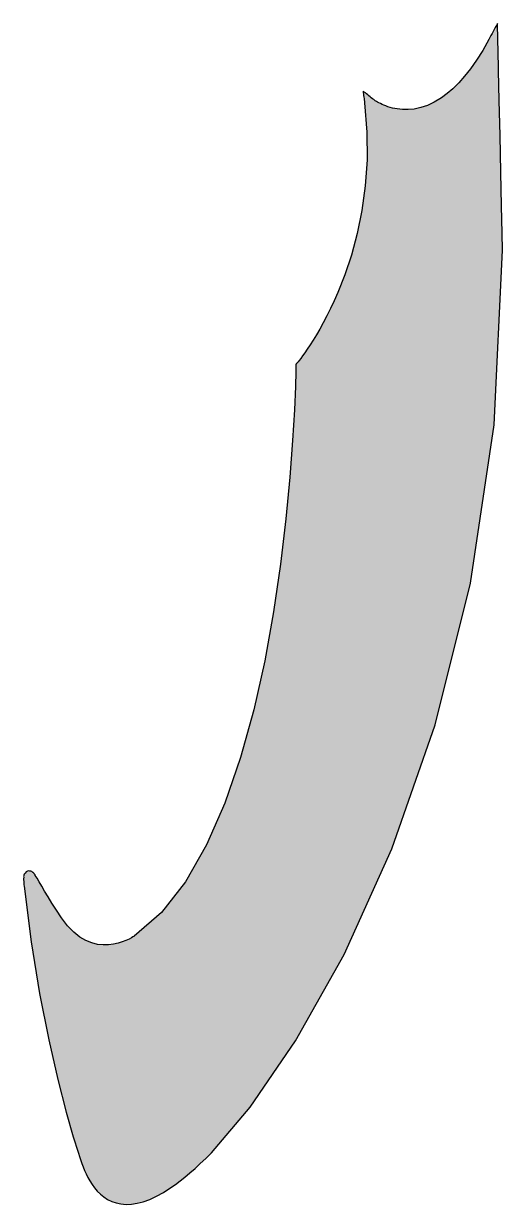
# Model space of a CAD drawing. Extents: x 12.4 to 29.9, y 4.8 to 47.9.
import ezdxf

# ---------------------------------------------------------------- set-up
doc = ezdxf.new("R2010")
doc.units = 0
doc.header["$MEASUREMENT"] = 0
doc.layers.add('HANE', color=7, linetype='CONTINUOUS')

msp = doc.modelspace()

# ---------------------------------------------------------------- hatches: boundary and pattern name
at = {"layer": 'HANE'}
h = msp.add_hatch(color=152, dxfattribs=at)
h.dxf.hatch_style = 2
h.paths.add_polyline_path([(29.751, 47.927), (29.711, 47.854), (29.672, 47.781), (29.633, 47.708), (29.593, 47.635), (29.554, 47.561), (29.514, 47.488), (29.475, 47.415), (29.435, 47.342), (29.213, 46.948), (28.99, 46.595), (28.769, 46.281), (28.55, 46.003), (28.334, 45.76), (28.121, 45.549), (27.911, 45.37), (27.707, 45.219), (27.442, 45.059), (27.188, 44.94), (26.944, 44.858), (26.711, 44.808), (26.491, 44.787), (26.283, 44.789), (26.09, 44.81), (25.91, 44.845), (25.827, 44.868), (25.747, 44.894), (25.672, 44.92), (25.601, 44.948), (25.536, 44.977), (25.475, 45.006), (25.419, 45.034), (25.369, 45.062), (25.324, 45.088), (25.285, 45.112), (25.253, 45.133), (25.226, 45.151), (25.206, 45.166), (25.191, 45.177), (25.182, 45.184), (25.179, 45.186), (25.137, 45.221), (25.094, 45.255), (25.052, 45.29), (25.01, 45.325), (24.967, 45.36), (24.925, 45.395), (24.883, 45.429), (24.84, 45.464), (24.847, 45.41), (24.853, 45.355), (24.86, 45.301), (24.866, 45.247), (24.873, 45.192), (24.879, 45.138), (24.885, 45.084), (24.892, 45.029), (24.977, 43.968), (24.983, 42.958), (24.918, 42.002), (24.795, 41.101), (24.622, 40.259), (24.411, 39.477), (24.171, 38.758), (23.912, 38.105), (23.779, 37.803), (23.646, 37.519), (23.513, 37.252), (23.382, 37.004), (23.254, 36.773), (23.131, 36.562), (23.013, 36.369), (22.903, 36.195), (22.801, 36.041), (22.708, 35.907), (22.627, 35.793), (22.558, 35.7), (22.502, 35.627), (22.461, 35.575), (22.435, 35.544), (22.427, 35.533), (22.421, 35.527), (22.416, 35.521), (22.411, 35.515), (22.406, 35.509), (22.401, 35.503), (22.396, 35.497), (22.39, 35.491), (22.385, 35.485), (22.385, 35.477), (22.385, 35.469), (22.385, 35.461), (22.385, 35.453), (22.385, 35.445), (22.385, 35.437), (22.385, 35.428), (22.385, 35.42), (22.381, 35.226), (22.365, 34.68), (22.329, 33.824), (22.265, 32.704), (22.165, 31.362), (22.021, 29.842), (21.824, 28.188), (21.567, 26.444), (21.245, 24.655), (20.845, 22.866), (20.362, 21.121), (19.788, 19.463), (19.118, 17.938), (18.346, 16.59), (17.465, 15.462), (16.468, 14.599), (16.466, 14.598), (16.464, 14.597), (16.463, 14.596), (16.461, 14.594), (16.459, 14.593), (16.457, 14.592), (16.456, 14.591), (16.454, 14.59), (16.428, 14.573), (16.37, 14.539), (16.284, 14.494), (16.173, 14.442), (16.039, 14.39), (15.886, 14.342), (15.715, 14.304), (15.532, 14.282), (15.337, 14.28), (15.134, 14.302), (14.923, 14.353), (14.707, 14.44), (14.486, 14.569), (14.263, 14.745), (14.039, 14.976), (13.817, 15.267), (13.632, 15.545), (13.468, 15.802), (13.325, 16.037), (13.199, 16.247), (13.091, 16.432), (12.999, 16.591), (12.922, 16.721), (12.858, 16.822), (12.848, 16.836), (12.839, 16.849), (12.83, 16.861), (12.821, 16.874), (12.812, 16.885), (12.802, 16.897), (12.791, 16.909), (12.779, 16.92), (12.768, 16.931), (12.75, 16.944), (12.726, 16.959), (12.696, 16.972), (12.661, 16.98), (12.62, 16.981), (12.575, 16.972), (12.525, 16.95), (12.483, 16.904), (12.456, 16.865), (12.441, 16.832), (12.434, 16.803), (12.432, 16.777), (12.433, 16.753), (12.433, 16.729), (12.43, 16.703), (12.431, 16.676), (12.432, 16.647), (12.434, 16.616), (12.436, 16.584), (12.438, 16.549), (12.442, 16.512), (12.445, 16.473), (12.449, 16.431), (12.703, 14.388), (13.011, 12.506), (13.347, 10.82), (13.683, 9.363), (13.992, 8.17), (14.247, 7.275), (14.421, 6.712), (14.485, 6.514), (14.521, 6.408), (14.56, 6.293), (14.606, 6.173), (14.657, 6.047), (14.714, 5.919), (14.779, 5.79), (14.851, 5.66), (14.932, 5.533), (15.023, 5.408), (15.125, 5.289), (15.238, 5.177), (15.364, 5.076), (15.501, 4.987), (15.651, 4.913), (15.814, 4.857), (15.99, 4.82), (16.178, 4.805), (16.376, 4.814), (16.585, 4.846), (16.806, 4.904), (17.039, 4.989), (17.284, 5.103), (17.542, 5.245), (17.814, 5.418), (17.979, 5.535), (18.15, 5.663), (18.326, 5.803), (18.508, 5.955), (18.696, 6.119), (18.889, 6.297), (19.088, 6.487), (19.293, 6.692), (20.711, 8.356), (22.372, 10.779), (24.143, 13.933), (25.889, 17.789), (27.476, 22.318), (28.768, 27.492), (29.631, 33.28), (29.931, 39.656), (29.923, 40.274), (29.904, 41.272), (29.877, 42.508), (29.847, 43.839), (29.817, 45.123), (29.792, 46.217), (29.773, 46.977), (29.767, 47.263), (29.765, 47.346), (29.763, 47.429), (29.761, 47.512), (29.759, 47.595), (29.757, 47.678), (29.755, 47.761), (29.753, 47.844)])

# ---------------------------------------------------------------- linework, layer by layer
msp.add_lwpolyline([(29.751, 47.927), (29.711, 47.854), (29.672, 47.781), (29.633, 47.708), (29.593, 47.635), (29.554, 47.561), (29.514, 47.488), (29.475, 47.415), (29.435, 47.342), (29.213, 46.948), (28.99, 46.595), (28.769, 46.281), (28.55, 46.003), (28.334, 45.76), (28.121, 45.549), (27.911, 45.37), (27.707, 45.219), (27.442, 45.059), (27.188, 44.94), (26.944, 44.858), (26.711, 44.808), (26.491, 44.787), (26.283, 44.789), (26.09, 44.81), (25.91, 44.845), (25.827, 44.868), (25.747, 44.894), (25.672, 44.92), (25.601, 44.948), (25.536, 44.977), (25.475, 45.006), (25.419, 45.034), (25.369, 45.062), (25.324, 45.088), (25.285, 45.112), (25.253, 45.133), (25.226, 45.151), (25.206, 45.166), (25.191, 45.177), (25.182, 45.184), (25.179, 45.186), (25.137, 45.221), (25.094, 45.255), (25.052, 45.29), (25.01, 45.325), (24.967, 45.36), (24.925, 45.395), (24.883, 45.429), (24.84, 45.464), (24.847, 45.41), (24.853, 45.355), (24.86, 45.301), (24.866, 45.247), (24.873, 45.192), (24.879, 45.138), (24.885, 45.084), (24.892, 45.029), (24.977, 43.968), (24.983, 42.958), (24.918, 42.002), (24.795, 41.101), (24.622, 40.259), (24.411, 39.477), (24.171, 38.758), (23.912, 38.105), (23.779, 37.803), (23.646, 37.519), (23.513, 37.252), (23.382, 37.004), (23.254, 36.773), (23.131, 36.562), (23.013, 36.369), (22.903, 36.195), (22.801, 36.041), (22.708, 35.907), (22.627, 35.793), (22.558, 35.7), (22.502, 35.627), (22.461, 35.575), (22.435, 35.544), (22.427, 35.533), (22.421, 35.527), (22.416, 35.521), (22.411, 35.515), (22.406, 35.509), (22.401, 35.503), (22.396, 35.497), (22.39, 35.491), (22.385, 35.485), (22.385, 35.477), (22.385, 35.469), (22.385, 35.461), (22.385, 35.453), (22.385, 35.445), (22.385, 35.437), (22.385, 35.428), (22.385, 35.42), (22.381, 35.226), (22.365, 34.68), (22.329, 33.824), (22.265, 32.704), (22.165, 31.362), (22.021, 29.842), (21.824, 28.188), (21.567, 26.444), (21.245, 24.655), (20.845, 22.866), (20.362, 21.121), (19.788, 19.463), (19.118, 17.938), (18.346, 16.59), (17.465, 15.462), (16.468, 14.599), (16.466, 14.598), (16.464, 14.597), (16.463, 14.596), (16.461, 14.594), (16.459, 14.593), (16.457, 14.592), (16.456, 14.591), (16.454, 14.59), (16.428, 14.573), (16.37, 14.539), (16.284, 14.494), (16.173, 14.442), (16.039, 14.39), (15.886, 14.342), (15.715, 14.304), (15.532, 14.282), (15.337, 14.28), (15.134, 14.302), (14.923, 14.353), (14.707, 14.44), (14.486, 14.569), (14.263, 14.745), (14.039, 14.976), (13.817, 15.267), (13.632, 15.545), (13.468, 15.802), (13.325, 16.037), (13.199, 16.247), (13.091, 16.432), (12.999, 16.591), (12.922, 16.721), (12.858, 16.822), (12.848, 16.836), (12.839, 16.849), (12.83, 16.861), (12.821, 16.874), (12.812, 16.885), (12.802, 16.897), (12.791, 16.909), (12.779, 16.92), (12.768, 16.931), (12.75, 16.944), (12.726, 16.959), (12.696, 16.972), (12.661, 16.98), (12.62, 16.981), (12.575, 16.972), (12.525, 16.95), (12.483, 16.904), (12.456, 16.865), (12.441, 16.832), (12.434, 16.803), (12.432, 16.777), (12.433, 16.753), (12.433, 16.729), (12.43, 16.703), (12.431, 16.676), (12.432, 16.647), (12.434, 16.616), (12.436, 16.584), (12.438, 16.549), (12.442, 16.512), (12.445, 16.473), (12.449, 16.431), (12.703, 14.388), (13.011, 12.506), (13.347, 10.82), (13.683, 9.363), (13.992, 8.17), (14.247, 7.275), (14.421, 6.712), (14.485, 6.514), (14.521, 6.408), (14.56, 6.293), (14.606, 6.173), (14.657, 6.047), (14.714, 5.919), (14.779, 5.79), (14.851, 5.66), (14.932, 5.533), (15.023, 5.408), (15.125, 5.289), (15.238, 5.177), (15.364, 5.076), (15.501, 4.987), (15.651, 4.913), (15.814, 4.857), (15.99, 4.82), (16.178, 4.805), (16.376, 4.814), (16.585, 4.846), (16.806, 4.904), (17.039, 4.989), (17.284, 5.103), (17.542, 5.245), (17.814, 5.418), (17.979, 5.535), (18.15, 5.663), (18.326, 5.803), (18.508, 5.955), (18.696, 6.119), (18.889, 6.297), (19.088, 6.487), (19.293, 6.692), (20.711, 8.356), (22.372, 10.779), (24.143, 13.933), (25.889, 17.789), (27.476, 22.318), (28.768, 27.492), (29.631, 33.28), (29.931, 39.656), (29.923, 40.274), (29.904, 41.272), (29.877, 42.508), (29.847, 43.839), (29.817, 45.123), (29.792, 46.217), (29.773, 46.977), (29.767, 47.263), (29.765, 47.346), (29.763, 47.429), (29.761, 47.512), (29.759, 47.595), (29.757, 47.678), (29.755, 47.761), (29.753, 47.844), (29.751, 47.927), (29.751, 47.927)], dxfattribs=at)

doc.saveas('drawing.dxf')
